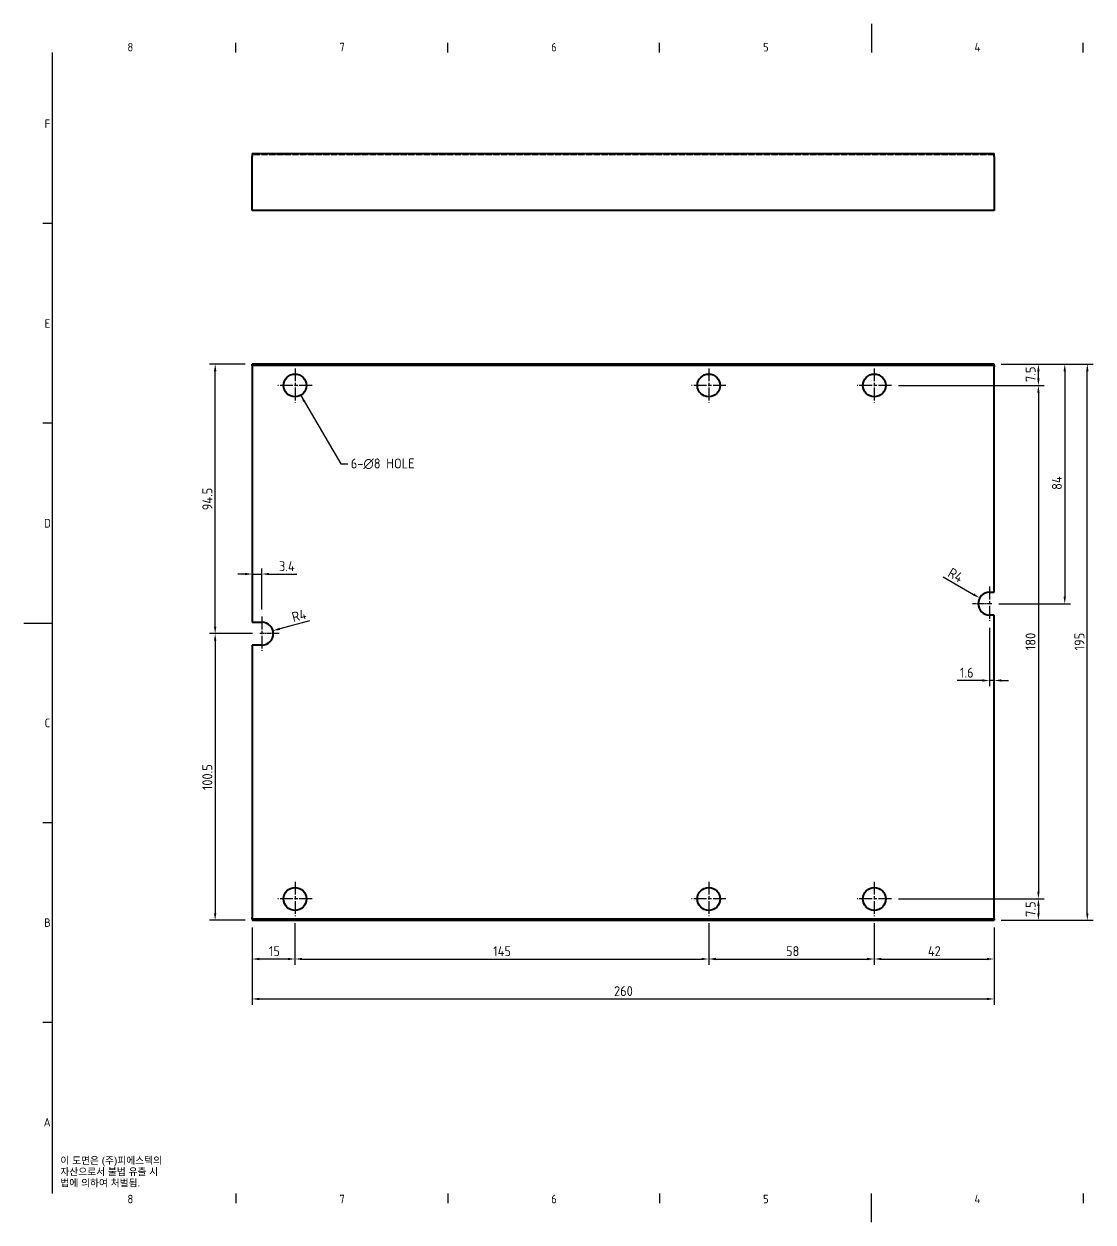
# Model space of a CAD drawing. Header units: millimetres. Extents: x 0 to 594, y 0 to 420.
# Drawn here: x 0 to 374.7, y 0 to 420 of the extents above; entities that cross this region are included whole.
import ezdxf

# ---------------------------------------------------------------- set-up
doc = ezdxf.new("R2010")
doc.units = ezdxf.units.MM
doc.linetypes.add('CHAIN', pattern=[0.3543, 0.2362, -0.0295, 0.0591, -0.0295])
doc.linetypes.add('DASHED', pattern=[0.2067, 0.1654, -0.0413])
doc.layers.get('0').update_dxf_attribs({"color": 3, "lineweight": 25})
for name, color, linetype, lineweight in [('가려진 것(ISO)', 2, 'DASHED', 18), ('가시적인 것(ISO)', 3, 'Continuous', 40), ('경계(ISO)', 7, 'Continuous', 25), ('기호(ISO)', 5, 'Continuous', 25), ('중심 표식(ISO)', 1, 'Continuous', 25), ('치수(ISO)', 2, 'Continuous', 25)]:
    doc.layers.add(name, color=color, linetype=linetype, lineweight=lineweight)
doc.styles.add('문자 텍스트_PSTEK_POSCO', font='isocp.shx')
doc.styles.add('치수 텍스트_PSTEK_POSCO', font='isocp.shx')
doc.dimstyles.new('치수_PSTEK_POSCO', dxfattribs={"dimtxt": 3.5, "dimasz": 2.5, "dimexe": 2, "dimexo": 2.5, "dimgap": 1, "dimtad": 1, "dimrnd": 1e-08, "dimdsep": 46, "dimtxsty": '치수 텍스트_PSTEK_POSCO', "dimcen": 0.09, "dimdle": 10, "dimclrd": 7, "dimclre": 7, "dimclrt": 2, "dimadec": 1, "dimazin": 2, "dimtfac": 1, "dimtmove": 0, "dimatfit": 3, "dimfxl": 0, "dimtolj": 1, "dimlwd": -1, "dimlwe": -1, "dimarcsym": 0})
doc.dimstyles.new('치수_PSTEK_POSCO$7', dxfattribs={"dimtxt": 3.5, "dimasz": 2.5, "dimexe": 2, "dimexo": 2.5, "dimgap": 1, "dimtad": 1, "dimrnd": 1e-08, "dimdsep": 46, "dimtxsty": '치수 텍스트_PSTEK_POSCO', "dimcen": 0.09, "dimdle": 10, "dimclrd": 7, "dimclre": 7, "dimclrt": 2, "dimadec": 1, "dimazin": 2, "dimtfac": 1, "dimtmove": 0, "dimatfit": 3, "dimfxl": 0, "dimtolj": 1, "dimlwd": -1, "dimlwe": -1, "dimarcsym": 0})

# ---------------------------------------------------------------- blocks, each defined once
blk = doc.blocks.new('경계 Default Border')
at = {"layer": '경계(ISO)'}
for p, q in [((74.25, 410), (74.25, 413.4)), ((148.5, 410), (148.5, 413.4)), ((222.75, 410), (222.75, 413.4)), ((371.25, 410), (371.25, 413.4)), ((10, 350), (6.6, 350)), ((10, 280), (6.6, 280)), ((10, 140), (6.6, 140)), ((10, 70), (6.6, 70)), ((74.25, 10), (74.25, 6.6)), ((148.5, 10), (148.5, 6.6)), ((222.75, 10), (222.75, 6.6)), ((371.25, 10), (371.25, 6.6))]:
    blk.add_line(p, q, dxfattribs=at)
at = {"layer": '경계(ISO)', "flags": 128}
for points in [[(297, 420), (297, 410)], [(10, 10), (10, 410)], [(0, 210), (10, 210)], [(297, 0), (297, 10)]]:
    blk.add_lwpolyline(points, dxfattribs=at)
at = {"layer": '경계(ISO)', "color": 2, "char_height": 3, "attachment_point": 7, "style": '문자 텍스트_PSTEK_POSCO'}
for s, insert in [('8', (36.27, 410.37)), ('7', (110.52, 410.39)), ('6', (184.77, 410.37)), ('5', (259.02, 410.37)), ('4', (333.1, 410.4)), ('F', (7.24, 383.5)), ('E', (7.24, 313.47)), ('D', (7.08, 243.47)), ('C', (7.24, 173.47)), ('B', (7.08, 103.47)), ('A', (6.91, 33.49)), ('8', (36.27, 6.57)), ('7', (110.52, 6.59)), ('6', (184.77, 6.57)), ('5', (259.02, 6.57)), ('4', (333.1, 6.6))]:
    blk.add_mtext(s, dxfattribs=dict(at, insert=insert))
blk = doc.blocks.new('*D23')
at = {"layer": 'Defpoints', "color": 0}
for p in [(79.98, 105.77), (339.98, 105.77), (339.98, 78.2)]:
    blk.add_point(p, dxfattribs=at)
at = {"layer": '치수(ISO)', "color": 7}
for p, q in [((79.98, 103.27), (79.98, 76.2)), ((339.98, 103.27), (339.98, 76.2)), ((82.48, 78.2), (337.48, 78.2))]:
    blk.add_line(p, q, dxfattribs=at)
for points in [[(82.48, 78.62), (82.48, 77.79), (79.98, 78.2)], [(337.48, 78.62), (337.48, 77.79), (339.98, 78.2)]]:
    blk.add_solid(points, dxfattribs=at)
at = {"layer": '치수(ISO)', "color": 2, "insert": (206.79, 80.95), "char_height": 3.5, "attachment_point": 4, "style": '치수 텍스트_PSTEK_POSCO'}
blk.add_mtext('\\A1;260', dxfattribs=at)
blk = doc.blocks.new('*D24')
at = {"layer": 'Defpoints', "color": 0}
for p in [(339.98, 300.77), (372.65, 300.77), (339.98, 105.77)]:
    blk.add_point(p, dxfattribs=at)
at = {"layer": '치수(ISO)', "color": 7}
for p, q in [((342.48, 300.77), (374.65, 300.77)), ((372.65, 108.27), (372.65, 298.27)), ((342.48, 105.77), (374.65, 105.77))]:
    blk.add_line(p, q, dxfattribs=at)
for points in [[(372.23, 298.27), (373.07, 298.27), (372.65, 300.77)], [(372.23, 108.27), (373.07, 108.27), (372.65, 105.77)]]:
    blk.add_solid(points, dxfattribs=at)
at = {"layer": '치수(ISO)', "color": 2, "insert": (369.9, 200.39), "char_height": 3.5, "attachment_point": 4, "rotation": 90, "style": '치수 텍스트_PSTEK_POSCO'}
blk.add_mtext('\\A1;195', dxfattribs=at)
blk = doc.blocks.new('*D25')
at = {"layer": 'Defpoints', "color": 0}
for p in [(79.98, 105.77), (94.98, 107.27), (79.98, 92.21)]:
    blk.add_point(p, dxfattribs=at)
at = {"layer": '치수(ISO)', "color": 7}
for p, q in [((79.98, 103.27), (79.98, 90.21)), ((94.98, 104.77), (94.98, 90.21)), ((92.48, 92.21), (82.48, 92.21))]:
    blk.add_line(p, q, dxfattribs=at)
for points in [[(82.48, 92.63), (82.48, 91.79), (79.98, 92.21)], [(92.48, 92.63), (92.48, 91.79), (94.98, 92.21)]]:
    blk.add_solid(points, dxfattribs=at)
at = {"layer": '치수(ISO)', "color": 2, "insert": (85.84, 94.96), "char_height": 3.5, "attachment_point": 4, "style": '치수 텍스트_PSTEK_POSCO'}
blk.add_mtext('\\A1;15', dxfattribs=at)
blk = doc.blocks.new('*D26')
at = {"layer": 'Defpoints', "color": 0}
for p in [(94.98, 107.27), (239.98, 107.27), (239.98, 92.21)]:
    blk.add_point(p, dxfattribs=at)
at = {"layer": '치수(ISO)', "color": 7}
for p, q in [((94.98, 104.77), (94.98, 90.21)), ((239.98, 104.77), (239.98, 90.21)), ((97.48, 92.21), (237.48, 92.21))]:
    blk.add_line(p, q, dxfattribs=at)
for points in [[(97.48, 92.63), (97.48, 91.79), (94.98, 92.21)], [(237.48, 92.63), (237.48, 91.79), (239.98, 92.21)]]:
    blk.add_solid(points, dxfattribs=at)
at = {"layer": '치수(ISO)', "color": 2, "insert": (164.44, 94.96), "char_height": 3.5, "attachment_point": 4, "style": '치수 텍스트_PSTEK_POSCO'}
blk.add_mtext('\\A1;145', dxfattribs=at)
blk = doc.blocks.new('*D27')
at = {"layer": 'Defpoints', "color": 0}
for p in [(239.98, 107.27), (297.98, 107.27), (297.98, 92.21)]:
    blk.add_point(p, dxfattribs=at)
at = {"layer": '치수(ISO)', "color": 7}
for p, q in [((239.98, 104.77), (239.98, 90.21)), ((297.98, 104.77), (297.98, 90.21)), ((242.48, 92.21), (295.48, 92.21))]:
    blk.add_line(p, q, dxfattribs=at)
for points in [[(242.48, 92.63), (242.48, 91.79), (239.98, 92.21)], [(295.48, 92.63), (295.48, 91.79), (297.98, 92.21)]]:
    blk.add_solid(points, dxfattribs=at)
at = {"layer": '치수(ISO)', "color": 2, "insert": (267.06, 94.96), "char_height": 3.5, "attachment_point": 4, "style": '치수 텍스트_PSTEK_POSCO'}
blk.add_mtext('\\A1;58', dxfattribs=at)
blk = doc.blocks.new('*D28')
at = {"layer": 'Defpoints', "color": 0}
for p in [(297.98, 107.27), (339.98, 105.77), (339.98, 92.21)]:
    blk.add_point(p, dxfattribs=at)
at = {"layer": '치수(ISO)', "color": 7}
for p, q in [((297.98, 104.77), (297.98, 90.21)), ((339.98, 103.27), (339.98, 90.21)), ((300.48, 92.21), (337.48, 92.21))]:
    blk.add_line(p, q, dxfattribs=at)
for points in [[(300.48, 92.63), (300.48, 91.79), (297.98, 92.21)], [(337.48, 92.63), (337.48, 91.79), (339.98, 92.21)]]:
    blk.add_solid(points, dxfattribs=at)
at = {"layer": '치수(ISO)', "color": 2, "insert": (316.78, 94.96), "char_height": 3.5, "attachment_point": 4, "style": '치수 텍스트_PSTEK_POSCO'}
blk.add_mtext('\\A1;42', dxfattribs=at)
blk = doc.blocks.new('*D29')
at = {"layer": 'Defpoints', "color": 0}
for p in [(303.98, 113.27), (339.98, 105.77), (355.51, 105.77)]:
    blk.add_point(p, dxfattribs=at)
at = {"layer": '치수(ISO)', "color": 7}
for p, q in [((306.48, 113.27), (357.51, 113.27)), ((355.51, 110.77), (355.51, 108.27)), ((342.48, 105.77), (357.51, 105.77))]:
    blk.add_line(p, q, dxfattribs=at)
for points in [[(355.1, 110.77), (355.93, 110.77), (355.51, 113.27)], [(355.1, 108.27), (355.93, 108.27), (355.51, 105.77)]]:
    blk.add_solid(points, dxfattribs=at)
at = {"layer": '치수(ISO)', "color": 2, "insert": (352.76, 107), "char_height": 3.5, "attachment_point": 4, "rotation": 90, "style": '치수 텍스트_PSTEK_POSCO'}
blk.add_mtext('\\A1;7.5', dxfattribs=at)
blk = doc.blocks.new('*D30')
at = {"layer": 'Defpoints', "color": 0}
for p in [(303.98, 293.27), (303.98, 113.27), (355.51, 113.27)]:
    blk.add_point(p, dxfattribs=at)
at = {"layer": '치수(ISO)', "color": 7}
for p, q in [((306.48, 293.27), (357.51, 293.27)), ((355.51, 290.77), (355.51, 115.77)), ((306.48, 113.27), (357.51, 113.27))]:
    blk.add_line(p, q, dxfattribs=at)
for points in [[(355.1, 290.77), (355.93, 290.77), (355.51, 293.27)], [(355.1, 115.77), (355.93, 115.77), (355.51, 113.27)]]:
    blk.add_solid(points, dxfattribs=at)
at = {"layer": '치수(ISO)', "color": 2, "insert": (352.76, 200.47), "char_height": 3.5, "attachment_point": 4, "rotation": 90, "style": '치수 텍스트_PSTEK_POSCO'}
blk.add_mtext('\\A1;180', dxfattribs=at)
blk = doc.blocks.new('*D31')
at = {"layer": 'Defpoints', "color": 0}
for p in [(339.98, 300.77), (355.51, 300.77), (303.98, 293.27)]:
    blk.add_point(p, dxfattribs=at)
at = {"layer": '치수(ISO)', "color": 7}
for p, q in [((342.48, 300.77), (357.51, 300.77)), ((355.51, 295.77), (355.51, 298.27)), ((306.48, 293.27), (357.51, 293.27))]:
    blk.add_line(p, q, dxfattribs=at)
for points in [[(355.1, 298.27), (355.93, 298.27), (355.51, 300.77)], [(355.1, 295.77), (355.93, 295.77), (355.51, 293.27)]]:
    blk.add_solid(points, dxfattribs=at)
at = {"layer": '치수(ISO)', "color": 2, "insert": (352.76, 294.5), "char_height": 3.5, "attachment_point": 4, "rotation": 90, "style": '치수 텍스트_PSTEK_POSCO'}
blk.add_mtext('\\A1;7.5', dxfattribs=at)
blk = doc.blocks.new('*D33')
at = {"layer": 'Defpoints', "color": 0}
for p in [(67.01, 300.77), (79.98, 300.77), (82.63, 206.27)]:
    blk.add_point(p, dxfattribs=at)
at = {"layer": '치수(ISO)', "color": 7}
for p, q in [((77.48, 300.77), (65.01, 300.77)), ((67.01, 208.77), (67.01, 298.27)), ((80.13, 206.27), (65.01, 206.27))]:
    blk.add_line(p, q, dxfattribs=at)
for points in [[(66.59, 298.27), (67.43, 298.27), (67.01, 300.77)], [(66.59, 208.77), (67.43, 208.77), (67.01, 206.27)]]:
    blk.add_solid(points, dxfattribs=at)
at = {"layer": '치수(ISO)', "color": 2, "insert": (64.26, 249.52), "char_height": 3.5, "attachment_point": 4, "rotation": 90, "style": '치수 텍스트_PSTEK_POSCO'}
blk.add_mtext('\\A1;94.5', dxfattribs=at)
blk = doc.blocks.new('*D34')
at = {"layer": 'Defpoints', "color": 0}
for p in [(339.98, 300.77), (339.13, 216.77), (364.74, 216.77)]:
    blk.add_point(p, dxfattribs=at)
at = {"layer": '치수(ISO)', "color": 7}
for p, q in [((342.48, 300.77), (366.74, 300.77)), ((364.74, 298.27), (364.74, 219.27)), ((341.63, 216.77), (366.74, 216.77))]:
    blk.add_line(p, q, dxfattribs=at)
for points in [[(364.32, 298.27), (365.16, 298.27), (364.74, 300.77)], [(364.32, 219.27), (365.16, 219.27), (364.74, 216.77)]]:
    blk.add_solid(points, dxfattribs=at)
at = {"layer": '치수(ISO)', "color": 2, "insert": (361.99, 256.67), "char_height": 3.5, "attachment_point": 4, "rotation": 90, "style": '치수 텍스트_PSTEK_POSCO'}
blk.add_mtext('\\A1;84', dxfattribs=at)
blk = doc.blocks.new('*D35')
at = {"layer": 'Defpoints', "color": 0}
for p in [(338.38, 210.77), (339.98, 193.38), (339.98, 189.86)]:
    blk.add_point(p, dxfattribs=at)
at = {"layer": '치수(ISO)', "color": 7}
for p, q in [((338.38, 208.27), (338.38, 187.86)), ((335.88, 189.86), (327.01, 189.86)), ((339.98, 189.86), (338.38, 189.86)), ((342.48, 189.86), (344.98, 189.86))]:
    blk.add_line(p, q, dxfattribs=at)
for points in [[(335.88, 190.27), (335.88, 189.44), (338.38, 189.86)], [(342.48, 190.27), (342.48, 189.44), (339.98, 189.86)]]:
    blk.add_solid(points, dxfattribs=at)
at = {"layer": '치수(ISO)', "color": 2, "insert": (328.01, 192.61), "char_height": 3.5, "attachment_point": 4, "style": '치수 텍스트_PSTEK_POSCO'}
blk.add_mtext('\\A1;1.6', dxfattribs=at)
blk = doc.blocks.new('*D36')
at = {"layer": 'Defpoints', "color": 0}
for p in [(334.92, 218.77), (338.38, 216.77)]:
    blk.add_point(p, dxfattribs=at)
at = {"layer": '치수(ISO)', "color": 7}
blk.add_line((322.1, 226.17), (332.76, 220.02), dxfattribs=at)
blk.add_solid([(332.96, 220.38), (332.55, 219.66), (334.92, 218.77)], dxfattribs=at)
at = {"layer": '치수(ISO)', "color": 2, "insert": (324.34, 228.05), "char_height": 3.5, "attachment_point": 4, "rotation": 330, "style": '치수 텍스트_PSTEK_POSCO'}
blk.add_mtext('\\A1;R4', dxfattribs=at)
blk = doc.blocks.new('*D37')
at = {"layer": 'Defpoints', "color": 0}
for p in [(79.98, 227.16), (83.38, 227.16), (83.38, 212.27)]:
    blk.add_point(p, dxfattribs=at)
at = {"layer": '치수(ISO)', "color": 7}
for p, q in [((77.48, 227.16), (74.98, 227.16)), ((79.98, 227.16), (83.38, 227.16)), ((83.38, 214.77), (83.38, 229.16)), ((85.88, 227.16), (95.63, 227.16))]:
    blk.add_line(p, q, dxfattribs=at)
for points in [[(77.48, 227.58), (77.48, 226.75), (79.98, 227.16)], [(85.88, 227.58), (85.88, 226.75), (83.38, 227.16)]]:
    blk.add_solid(points, dxfattribs=at)
at = {"layer": '치수(ISO)', "color": 2, "insert": (89.38, 229.91), "char_height": 3.5, "attachment_point": 4, "style": '치수 텍스트_PSTEK_POSCO'}
blk.add_mtext('\\A1;3.4', dxfattribs=at)
blk = doc.blocks.new('*D38')
at = {"layer": 'Defpoints', "color": 0}
for p in [(83.38, 206.27), (87.25, 207.3)]:
    blk.add_point(p, dxfattribs=at)
at = {"layer": '치수(ISO)', "color": 7}
blk.add_line((100.07, 210.74), (89.66, 207.95), dxfattribs=at)
blk.add_solid([(89.56, 208.35), (89.77, 207.55), (87.25, 207.3)], dxfattribs=at)
at = {"layer": '치수(ISO)', "color": 2, "insert": (94, 211.96), "char_height": 3.5, "attachment_point": 4, "rotation": 15, "style": '치수 텍스트_PSTEK_POSCO'}
blk.add_mtext('\\A1;R4', dxfattribs=at)
blk = doc.blocks.new('*D39')
at = {"layer": 'Defpoints', "color": 0}
for p in [(82.63, 206.27), (67.01, 105.77), (79.98, 105.77)]:
    blk.add_point(p, dxfattribs=at)
at = {"layer": '치수(ISO)', "color": 7}
for p, q in [((80.13, 206.27), (65.01, 206.27)), ((67.01, 203.77), (67.01, 108.27)), ((77.48, 105.77), (65.01, 105.77))]:
    blk.add_line(p, q, dxfattribs=at)
for points in [[(66.59, 203.77), (67.43, 203.77), (67.01, 206.27)], [(66.59, 108.27), (67.43, 108.27), (67.01, 105.77)]]:
    blk.add_solid(points, dxfattribs=at)
at = {"layer": '치수(ISO)', "color": 2, "insert": (64.26, 151.4), "char_height": 3.5, "attachment_point": 4, "rotation": 90, "style": '치수 텍스트_PSTEK_POSCO'}
blk.add_mtext('\\A1;100.5', dxfattribs=at)

msp = doc.modelspace()

# ---------------------------------------------------------------- linework, layer by layer
at = {"layer": '가려진 것(ISO)', "ltscale": 13.102725}
msp.add_line((339.985, 374.084), (79.985, 374.084), dxfattribs=at)
at = {"layer": '가려진 것(ISO)', "ltscale": 0.952248}
for p, q in [((87.385, 374.084), (87.385, 374.584)), ((90.985, 374.084), (90.985, 374.584)), ((98.985, 374.084), (98.985, 374.584)), ((235.985, 374.084), (235.985, 374.584)), ((243.985, 374.084), (243.985, 374.584)), ((293.985, 374.084), (293.985, 374.584)), ((301.985, 374.084), (301.985, 374.584)), ((334.385, 374.084), (334.385, 374.584))]:
    msp.add_line(p, q, dxfattribs=at)
at = {"layer": '가시적인 것(ISO)'}
for p, q in [((79.985, 374.584), (339.985, 374.584)), ((79.985, 374.584), (79.985, 373.584)), ((339.985, 373.584), (339.985, 374.584)), ((79.985, 354.584), (79.985, 373.584)), ((339.985, 373.584), (339.985, 354.584)), ((339.985, 354.584), (79.985, 354.584)), ((79.985, 300.268), (79.985, 300.768)), ((339.985, 300.768), (79.985, 300.768)), ((339.985, 300.268), (79.985, 300.268)), ((79.985, 300.268), (79.985, 299.768)), ((79.985, 299.768), (79.985, 210.268)), ((339.985, 300.268), (339.985, 300.768)), ((339.985, 300.268), (339.985, 299.768)), ((339.985, 220.768), (339.985, 299.768)), ((338.385, 220.768), (339.985, 220.768)), ((79.985, 210.268), (83.385, 210.268)), ((339.985, 212.768), (338.385, 212.768)), ((339.985, 106.768), (339.985, 212.768)), ((83.385, 202.268), (79.985, 202.268)), ((79.985, 202.268), (79.985, 106.768)), ((79.985, 106.268), (79.985, 106.768)), ((79.985, 106.268), (339.985, 106.268)), ((79.985, 106.268), (79.985, 105.768)), ((79.985, 105.768), (339.985, 105.768)), ((339.985, 106.268), (339.985, 106.768)), ((339.985, 106.268), (339.985, 105.768))]:
    msp.add_line(p, q, dxfattribs=at)
for centre in [(94.985, 293.268), (239.985, 293.268), (297.985, 293.268), (94.985, 113.268), (239.985, 113.268), (297.985, 113.268)]:
    msp.add_circle(centre, 4, dxfattribs=at)
for centre, start, end in [((338.385, 216.768), 90, 270), ((83.385, 206.268), 270, 90)]:
    msp.add_arc(centre, 4, start, end, dxfattribs=at)
at = {"layer": '중심 표식(ISO)', "linetype": 'CHAIN', "ltscale": 19.051651}
for p, q in [((94.985, 299.268), (94.985, 287.268)), ((239.985, 299.268), (239.985, 287.268)), ((297.985, 299.268), (297.985, 287.268)), ((100.985, 293.268), (88.985, 293.268)), ((245.985, 293.268), (233.985, 293.268)), ((303.985, 293.268), (291.985, 293.268)), ((338.385, 222.768), (338.385, 210.768)), ((83.385, 212.268), (83.385, 200.268)), ((94.985, 119.268), (94.985, 107.268)), ((239.985, 119.268), (239.985, 107.268)), ((297.985, 119.268), (297.985, 107.268)), ((100.985, 113.268), (88.985, 113.268)), ((245.985, 113.268), (233.985, 113.268)), ((303.985, 113.268), (291.985, 113.268))]:
    msp.add_line(p, q, dxfattribs=at)
at = {"layer": '중심 표식(ISO)', "linetype": 'CHAIN', "ltscale": 7.50055}
for p, q in [((339.135, 216.768), (332.385, 216.768)), ((89.385, 206.268), (82.635, 206.268))]:
    msp.add_line(p, q, dxfattribs=at)

# ---------------------------------------------------------------- block references
msp.add_blockref('경계 Default Border', (0, 0))

# ---------------------------------------------------------------- texts
at = {"layer": '기호(ISO)', "color": 2, "attachment_point": 4}
for s, insert, char_height, width, line_spacing_factor, style in [('{6-\\fAIGDT|b0|i0;\\H3.5000;n\\fisocp|b0|i0;\\H3.5000;8 HOLE}', (114.54, 265.808), 3.5, 25.576, 0.6125, '치수 텍스트_PSTEK_POSCO'), ('{\\fArial|b0|i0;\\H2.5000;이 도면은 (주)피에스텍의\\P자산으로서 불법 유출 시 \\P법에 의하여 처벌됨.}', (12.755, 17.515), 2.5, 39.3061, 0.944221, '문자 텍스트_PSTEK_POSCO')]:
    msp.add_mtext(s, dxfattribs=dict(at, insert=insert, char_height=char_height, width=width, line_spacing_factor=line_spacing_factor, style=style))

# ---------------------------------------------------------------- dimensions: what is measured, and where the dimension line sits
at = {"layer": '치수(ISO)', "color": 7}
for base, p1, p2, angle, override, picture, middle in [((67.009, 300.768), (82.635, 206.268), (79.985, 300.768), 90, {"dimdec": 2, "dimtp": 0, "dimtm": 0, "dimtdec": 2, "dimtofl": 0, "dimatfit": 1}, '*D33', (67.009, 253.518)), ((355.515, 300.768), (303.985, 293.268), (339.985, 300.768), 90, {"dimdec": 2, "dimtp": 0, "dimtm": 0, "dimtdec": 2, "dimtofl": 0, "dimatfit": 1}, '*D31', (355.515, 297.018)), ((364.742, 216.768), (339.985, 300.768), (339.135, 216.768), 90, {"dimdec": 2, "dimtp": 0, "dimtm": 0, "dimtdec": 2, "dimtofl": 0, "dimatfit": 1}, '*D34', (364.742, 258.768)), ((372.652, 300.768), (339.985, 105.768), (339.985, 300.768), 270, {"dimdec": 2, "dimtp": 0, "dimtm": 0, "dimtdec": 2, "dimtofl": 0, "dimatfit": 1}, '*D24', (372.652, 203.268)), ((355.515, 113.268), (303.985, 293.268), (303.985, 113.268), 90, {"dimdec": 2, "dimtp": 0, "dimtm": 0, "dimtdec": 2, "dimtofl": 0, "dimatfit": 1}, '*D30', (355.515, 203.268)), ((83.385, 227.165), (79.985, 227.165), (83.385, 212.268), 180, {"dimdec": 2, "dimse1": 1, "dimtp": 0, "dimtm": 0, "dimtdec": 2, "dimtofl": 1, "dimatfit": 1}, '*D37', (92.01, 227.165)), ((339.985, 189.856), (338.385, 210.768), (339.985, 193.383), 180, {"dimdec": 2, "dimse2": 1, "dimtp": 0, "dimtm": 0, "dimtdec": 2, "dimtofl": 1, "dimatfit": 1}, '*D35', (330.198, 189.856)), ((67.009, 105.768), (82.635, 206.268), (79.985, 105.768), 90, {"dimdec": 2, "dimtp": 0, "dimtm": 0, "dimtdec": 2, "dimtofl": 0, "dimatfit": 1}, '*D39', (67.009, 156.018)), ((355.515, 105.768), (303.985, 113.268), (339.985, 105.768), 90, {"dimdec": 2, "dimtp": 0, "dimtm": 0, "dimtdec": 2, "dimtofl": 0, "dimatfit": 1}, '*D29', (355.515, 109.518)), ((79.985, 92.212), (94.985, 107.268), (79.985, 105.768), 180, {"dimdec": 2, "dimtp": 0, "dimtm": 0, "dimtdec": 2, "dimtofl": 0, "dimatfit": 1}, '*D25', (87.485, 92.212)), ((339.985, 78.202), (79.985, 105.768), (339.985, 105.768), 180, {"dimdec": 2, "dimtp": 0, "dimtm": 0, "dimtdec": 2, "dimtofl": 0, "dimatfit": 1}, '*D23', (209.985, 78.202)), ((239.985, 92.212), (94.985, 107.268), (239.985, 107.268), 180, {"dimdec": 2, "dimtp": 0, "dimtm": 0, "dimtdec": 2, "dimtofl": 0, "dimatfit": 1}, '*D26', (167.485, 92.212)), ((297.985, 92.212), (239.985, 107.268), (297.985, 107.268), 180, {"dimdec": 2, "dimtp": 0, "dimtm": 0, "dimtdec": 2, "dimtofl": 0, "dimatfit": 1}, '*D27', (268.985, 92.212)), ((339.985, 92.212), (297.985, 107.268), (339.985, 105.768), 180, {"dimdec": 2, "dimtp": 0, "dimtm": 0, "dimtdec": 2, "dimtofl": 0, "dimatfit": 1}, '*D28', (318.985, 92.212))]:
    dim = msp.add_linear_dim(base=base, p1=p1, p2=p2, angle=angle, dimstyle='치수_PSTEK_POSCO', override=override, dxfattribs=at)
    dim.commit()
    dim.dimension.update_dxf_attribs({"geometry": picture, "text_midpoint": middle, "dimtype": 160})
for center, mpoint, picture, middle in [((338.385, 216.768), (334.921, 218.768), '*D36', (324.933, 224.534)), ((83.385, 206.268), (87.248, 207.303), '*D38', (96.908, 209.892))]:
    dim = msp.add_radius_dim(center=center, mpoint=mpoint, dimstyle='치수_PSTEK_POSCO', override={"dimdec": 2, "dimcen": 0, "dimtp": 0, "dimtm": 0, "dimtdec": 2, "dimtofl": 0}, dxfattribs=at)
    dim.commit()
    dim.dimension.update_dxf_attribs({"geometry": picture, "text_midpoint": middle, "dimtype": 164})

# ---------------------------------------------------------------- leaders
at = {"layer": '기호(ISO)', "color": 7, "annotation_type": 0, "has_hookline": 1, "hookline_direction": 0, "text_width": 23.979}
msp.add_leader([(96.985, 289.804), (111.04, 265.808), (113.54, 265.808)], dimstyle='치수_PSTEK_POSCO$7', override={"dimtad": 0}, dxfattribs=at)

doc.saveas('drawing.dxf')
